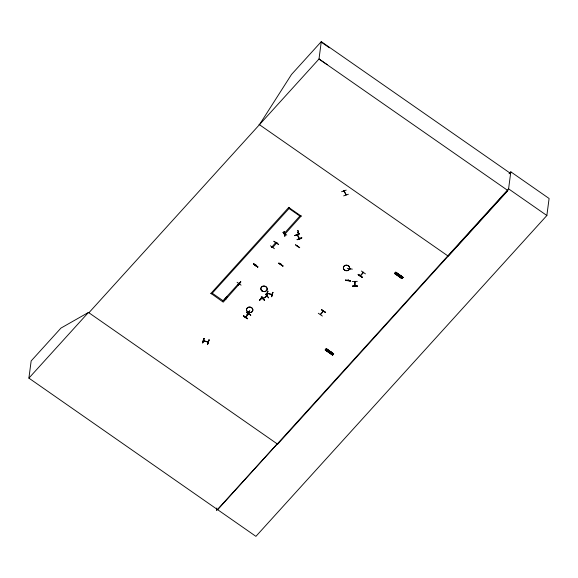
<?xml version="1.0" encoding="UTF-8"?>
<svg xmlns="http://www.w3.org/2000/svg" width="578" height="578" viewBox="0 0 578 578"><rect width="100%" height="100%" fill="white"/><g stroke="black" fill="none" stroke-linecap="round" stroke-linejoin="round"><path stroke-width="0.87" d="M348.245 280.214L347.949 280.518M349.936 268.951L349.82 269.334L349.928 268.604M267 296.196L266.689 296.391L266.877 295.77M352.436 286.283C357.038 284.824 361.301 286.999 352.436 286.24M355.044 285.539L354.827 285.937M509.037 173.819L510.829 171.847L549.1 198.492L546.86 215.507L255.917 536.355L28.9 378.128L31.161 360.939L60.943 328.094L88.463 312.445L88.911 312.749L318.998 59.007L321.281 41.645L510.042 173.082M202.697 342.819L204.07 338.491L202.734 342.725M203.405 340.579L203.875 340.753M203.463 340.897L203.564 340.413M203.803 340.984L203.911 340.507M203.918 340.969L203.947 340.565M239.516 283.979L239.711 283.56L223.231 302.149L210.862 293.306M211.656 293.855L289.643 207.849M212.256 293.191L223.072 300.726M208.29 341.677L208.239 342.169L207.885 341.62M209.041 339.828L207.675 344.047M207.842 342.075L207.95 341.591M208.181 342.162L208.376 341.75M222.472 301.391L239.01 283.148M227.031 296.536L224.336 300.083M225.868 298.154L226.244 298.609M226.2 298.819L226.273 298.356M224.322 300.235L227.233 296.543M237.074 282.288L241.084 285.171M237.659 285.344L240.788 281.948L237.674 285.2M239.205 283.458L239.386 283.292M239.386 283.083L239.169 283.704M239.552 283.733L239.278 283.588M216.808 507.946L216.454 510.612L277.223 443.882M245.563 316.852C245.823 317.806 247.037 315.523 248.75 313.876M245.86 316.607L245.953 317.004M246.857 314.41L249.804 310.74L247.088 314.54M253.735 263.835L257.73 266.834M247.825 312.228L247.976 312.062M248.049 312.055L248.345 312.243M248.323 312.257L248.179 312.438M247.572 318.688C241.322 313.124 242.796 316.932 247.63 318.514M248.518 314.215L248.323 313.811M248.612 313.782L248.526 313.955M248.648 313.529L245.556 317.112M248.742 313.717L248.497 314.201M255.353 265.396L255.433 265.844L256.162 265.338M255.368 265.41L255.469 265.808M255.317 265.642L255.57 265.158M255.772 265.186L255.758 265.562L256.061 264.941M250.708 315.241L246.69 312.264L250.751 315.089M253.771 264.038L257.802 267.007L253.742 263.922M259.428 300.365C264.789 293.718 262.614 298.681 259.399 300.329M260.945 298.616L260.627 298.176M260.822 298.544L260.49 298.609M262.997 298.378L266.957 295.994M263.438 298.082L263.142 298.754L263.048 298.284M270.417 245.787L274.406 248.699M264.63 300.329C261.155 298.255 259.161 293.689 264.616 300.336M268.604 297.843L265.483 294.216M276.79 242.839L272.628 247.615L271.87 246.849M271.971 247.601L272.028 247.254M272.231 247.398L272.014 247.521M266.516 296.29L266.595 295.95M266.653 295.51L267.896 291.11L266.675 295.365M267.751 293.371L267.289 293.501L267.318 293.06M267.433 293.039L267.246 293.451M267.78 293.125L267.679 293.61L267.86 293.263M271.841 247.066L276.002 242.29M276.385 242.579L276.674 242.55M276.53 242.746L276.84 242.471M276.371 242.839L276.674 242.341M276.811 242.435L276.501 242.991M271.653 294.542L272.18 294.701L272.224 294.274L272.086 294.701L267.296 293.465M271.841 294.13L271.696 294.397M278.401 244.386C272.159 239.913 272.325 240.477 278.43 244.263M272.838 292.475L271.609 296.738L272.881 292.345M282.714 232.363L286.789 235.058M301.254 215.926L284.687 234.379L283.928 233.62M284.253 231.511L284.911 236.062L284.224 231.626M284.802 233.837L284.484 234.22L284.369 233.765M284.658 233.526L284.484 234.184L284.831 233.591M284.708 233.476L284.614 233.953M280.937 264.233L281.392 264.124M285.113 233.931L285.055 233.447L284.665 233.946L285.185 233.714M210.833 293.516L288.856 207.3M289.043 208.514L299.859 216.042M282.989 265.916L278.943 263.077L278.755 263.402M299.404 233.678L294.845 235.528M295.531 244.906L299.744 247.557M297.251 235.195L297.489 234.827M297.236 234.48L299.534 238.411M297.699 232.443L297.749 232.883L297.742 232.392M297.887 230.376L298.79 234.914L297.908 230.376M297.164 239.574C301.55 239.213 305.083 235.947 297.179 239.603M298.176 232.652L297.634 232.847L298.096 232.363M298.197 232.804L298.212 232.399M300.466 215.377L283.899 233.83M297.193 246.307L297.309 246.755L297.518 246.026M299.57 247.745L295.553 244.761M320.349 314.23L323.391 311.159M321.476 309.642L325.667 312.431L321.484 309.736M323.312 311.332L323.102 311.195M323.536 311.051L320.523 314.62M341.555 191.715L346.222 190.104M343.852 190.718L345.926 194.786M344.011 190.661L346.121 194.67M344.033 190.704L344.004 191.376M343.672 195.884L348.361 194.251M346.063 194.923L345.904 194.36M329.207 352.58L330.248 351.503M330.602 353.57L331.642 352.493M331.331 354.148L332.379 353.021M331.823 354.502L332.87 353.368M332.567 354.964L325.204 350.008L326.346 348.729L333.679 353.888L333.333 354.263L325.992 349.061L326.353 348.751M345.536 280.07L345.478 280.453L350.571 280.973L345.528 280.077L350.564 281.016M347.291 268.373L352.349 269.138M347.999 279.925L347.956 280.576L348.028 280.092M348.231 279.918L348.173 280.518M349.849 269.276L349.755 268.575M354.719 281.349L354.935 281.999M354.74 281.797L354.69 281.594M354.899 281.349L355.065 285.987M354.899 282.028L354.957 281.443M354.899 285.337L354.885 286.031L354.863 281.594M355.065 286.031L355.13 285.38M360.246 275.511L360.679 275.366M360.65 275.634L360.542 275.482M362.298 277.187C358.071 275.8 355.398 271.848 362.283 277.216M363.027 272.484L363.23 272.628M363.244 272.252L363.013 272.751M360.239 275.771L363.352 272.209M398.574 276.125L399.629 274.998M399.326 276.595L400.366 275.525M400.706 277.642L401.761 276.508M401.211 277.931L402.252 276.862M217.639 509.709L508.589 188.854L510.829 171.847M349.69 268.878L349.618 269.29M285.026 233.7L284.333 234.018M266.4 295.43L267.628 291.168M266.624 295.466L267.816 291.211M271.609 296.738L272.867 292.338M203.817 338.549L202.459 342.783M202.726 342.87L204.085 338.491M207.654 344.192L209.019 339.821M207.704 344.177L209.063 339.958M322.365 316.05L318.297 313.247M257.788 266.993L253.749 264.146L257.802 267.007M278.914 263.2L282.931 266.09L278.777 263.366M262.029 291.009L262.051 290.972A3.186 2.753 7.5 0 1 262.766 286.298A3.186 2.753 7.5 0 1 267.144 289.347A3.186 2.753 7.5 0 1 262.058 291.016M363.418 272.643L360.369 275.923M325.407 349.791L332.841 354.784L325.501 349.661M326.144 348.953L333.484 354.097L326.216 348.924M326.346 348.729L333.549 354.032L332.56 355.022L325.291 349.885L325.566 349.625M332.545 355.073L325.277 349.9M332.762 354.805L325.385 349.712M402.144 278.3L394.947 273.112L394.579 273.502L401.876 278.647M394.875 273.127L401.999 278.517L394.608 273.481L395.8 272.202L403.061 277.375L402.714 277.758L395.431 272.599L402.721 277.743M259.435 124.696L291.5 74.483L321.281 41.645M243.389 316.007L247.456 318.818M243.511 315.863L247.608 318.659M257.81 266.884L253.72 263.929M332.487 355.174L332.834 354.791M395.446 272.585L395.793 272.209L402.996 277.324L401.941 278.517M227.262 296.55L224.098 300.076M226.092 298.783L225.904 298.421M28.9 378.128L88.506 312.395L88.947 312.705M507.91 190.559L448.196 256.133L258.995 124.386M237.457 285.185L240.585 281.782M237.63 285.301L240.809 281.804M259.421 300.473L262.564 297.092M395.417 273.878L396.465 272.744M326.035 350.384L327.083 349.257M272.151 294.462L267.404 293.284M261.379 296.919L264.558 300.495M203.42 340.68L208.282 341.966M250.744 315.183L246.676 312.272M325.522 312.568L321.455 309.656M361.402 271.031L365.455 273.864M263.113 298.725L267.029 296.146M301.73 237.883L297.171 239.733L301.73 237.739M268.64 297.8L265.447 294.13M333.687 353.881L326.274 348.758M283.993 231.655L284.651 236.07M226.128 298.797L225.731 298.523M248.2 312.684L247.926 312.272L248.294 312.51M260.671 298.421L260.96 298.66M357.32 281.349L352.226 281.537M352.421 286.038L357.536 286.023M208.188 342.14L203.47 340.876M299.296 238.779L297.07 234.834M239.393 283.61L239.538 283.415M321.216 42.136L329.467 47.808M327.249 64.678L318.998 59.007L507.759 190.451L277.664 444.193L88.463 312.445M508.589 188.854L546.86 215.507M288.827 207.509L301.225 216.143M275.973 242.507L276.761 243.056M238.981 283.365L239.769 283.914M278.928 263.106L282.967 266.053M395.655 272.252L403.039 277.397M395.504 272.484L402.772 277.657M394.767 273.206L402.078 278.43M294.823 235.629L299.418 233.7L294.845 235.687M284.268 231.503L284.911 236.062M329.727 352.219L330.471 352.334L329.727 352.219M399.102 275.706L399.853 275.822L399.102 275.706M329.944 353.1L330.992 351.973L329.944 353.1M358.237 274.377L362.24 277.361L358.259 274.355M399.976 277.057L401.031 275.93L399.976 277.057M344.56 270.114L344.553 270.128A3.186 2.753 7.5 0 0 349.668 268.467A3.186 2.753 7.5 0 0 345.29 265.418A3.186 2.753 7.5 0 0 344.582 270.136L344.575 270.085M247.492 311.701A3.186 2.753 7.5 0 0 252.774 310.538A3.186 2.753 7.5 0 0 248.8 307.099A3.186 2.753 7.5 0 0 247.492 311.701M247.478 311.809A3.186 2.753 7.5 0 0 252.759 310.646A3.186 2.753 7.5 0 0 248.786 307.207A3.186 2.753 7.5 0 0 247.478 311.809M344.596 270.027A3.186 2.753 7.5 0 0 349.683 268.358A3.186 2.753 7.5 0 0 345.304 265.309A3.186 2.753 7.5 0 0 344.596 270.027M262.072 290.915A3.186 2.753 7.5 0 0 267.159 289.238A3.186 2.753 7.5 0 0 262.78 286.197A3.186 2.753 7.5 0 0 262.072 290.915"/></g></svg>
